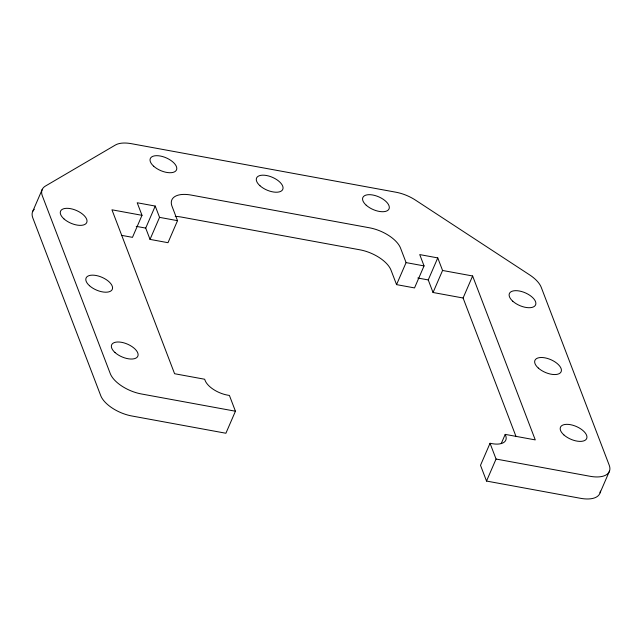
<?xml version="1.0" encoding="UTF-8"?>
<svg xmlns="http://www.w3.org/2000/svg" width="642" height="642" viewBox="0 0 642 642"><rect width="100%" height="100%" fill="white"/><g stroke="black" fill="none" stroke-linecap="round" stroke-linejoin="round"><path stroke-width="0.96" d="M32.726 211.395L42.26 189.366M516.072 436.64L463.091 298.008L433.037 292.495L442.571 270.467L437.764 257.907L419.732 254.593L424.049 265.9L414.523 287.921L396.555 284.623L406.081 262.602L400.56 248.149A27.47 13.362 23.4 0 0 369.495 227.798L191.027 195.056A27.47 13.362 23.4 0 0 172 206.21L177.521 220.663L167.995 242.692L150.027 239.394L159.553 217.365L155.236 206.066L137.203 202.76L142.002 215.319L132.469 237.347L121.803 235.389M150.027 239.394L145.71 228.095L155.236 206.066M142.002 215.319L111.949 209.806L174.592 373.724L204.646 379.237L205.127 380.497A19.774 9.614 23.4 0 0 227.477 395.111L229.419 395.464L235.437 411.217L225.904 433.246L131.795 415.976A27.47 13.362 23.4 0 1 100.73 395.632L32.806 217.887A27.47 13.362 23.4 0 1 34.315 209.244M433.037 292.495L428.238 279.928L437.764 257.907M463.091 298.008L472.624 275.98L442.571 270.467M472.624 275.98L535.268 439.898L505.206 434.385L505.687 435.645A19.774 9.614 23.4 0 1 491.973 443.638L490.039 443.285L480.505 465.306L486.524 481.059L580.641 498.328A27.47 13.362 23.4 0 0 600.366 491.09M501.242 443.566L505.206 434.385M486.524 481.059L496.057 459.038L490.039 443.285M600.061 492.847L609.595 470.827M159.553 217.365L177.521 220.663M406.081 262.602L424.049 265.9M136.216 226.353L145.71 228.095M417.798 278.018L428.238 279.928M235.437 411.217L141.328 393.955A27.47 13.362 23.4 0 1 110.264 373.604L42.34 195.858A27.47 13.362 23.4 0 1 45.413 186.068L115.383 145.036A27.47 13.362 23.4 0 1 131.329 143.672L395.962 192.223A27.47 13.362 23.4 0 1 415.43 200.087L529.682 274.92A27.47 13.362 23.4 0 1 541.27 287.407L609.194 465.145A27.47 13.362 23.4 0 1 590.167 476.3L496.057 459.038M396.555 284.623L391.026 270.178A27.47 13.362 23.4 0 0 359.961 249.826L181.493 217.084A27.47 13.362 23.4 0 0 175.218 216.426M89.471 285.706A14.284 6.95 23.4 0 0 112.029 289.839A14.284 6.95 23.4 0 0 96.051 275.482A14.284 6.95 23.4 0 0 89.471 285.706M63.927 218.866A14.284 6.95 23.4 0 0 86.485 223.007A14.284 6.95 23.4 0 0 70.516 208.65A14.284 6.95 23.4 0 0 63.927 218.866M153.687 166.23A14.284 6.95 23.4 0 0 176.245 170.371A14.284 6.95 23.4 0 0 160.267 156.014A14.284 6.95 23.4 0 0 153.687 166.23M259.954 185.731A14.284 6.95 23.4 0 0 282.512 189.863A14.284 6.95 23.4 0 0 266.534 175.507A14.284 6.95 23.4 0 0 259.954 185.731M366.221 205.223A14.284 6.95 23.4 0 0 388.779 209.364A14.284 6.95 23.4 0 0 372.801 195.007A14.284 6.95 23.4 0 0 366.221 205.223M512.773 301.218A14.284 6.95 23.4 0 0 535.332 305.359A14.284 6.95 23.4 0 0 519.354 291.003A14.284 6.95 23.4 0 0 512.773 301.218M538.317 368.059A14.284 6.95 23.4 0 0 560.875 372.191A14.284 6.95 23.4 0 0 544.898 357.835A14.284 6.95 23.4 0 0 538.317 368.059M563.853 434.891A14.284 6.95 23.4 0 0 586.411 439.032A14.284 6.95 23.4 0 0 570.441 424.675A14.284 6.95 23.4 0 0 563.853 434.891M115.014 352.538A14.284 6.95 23.4 0 0 137.573 356.679A14.284 6.95 23.4 0 0 121.595 342.322A14.284 6.95 23.4 0 0 115.014 352.538"/></g></svg>
